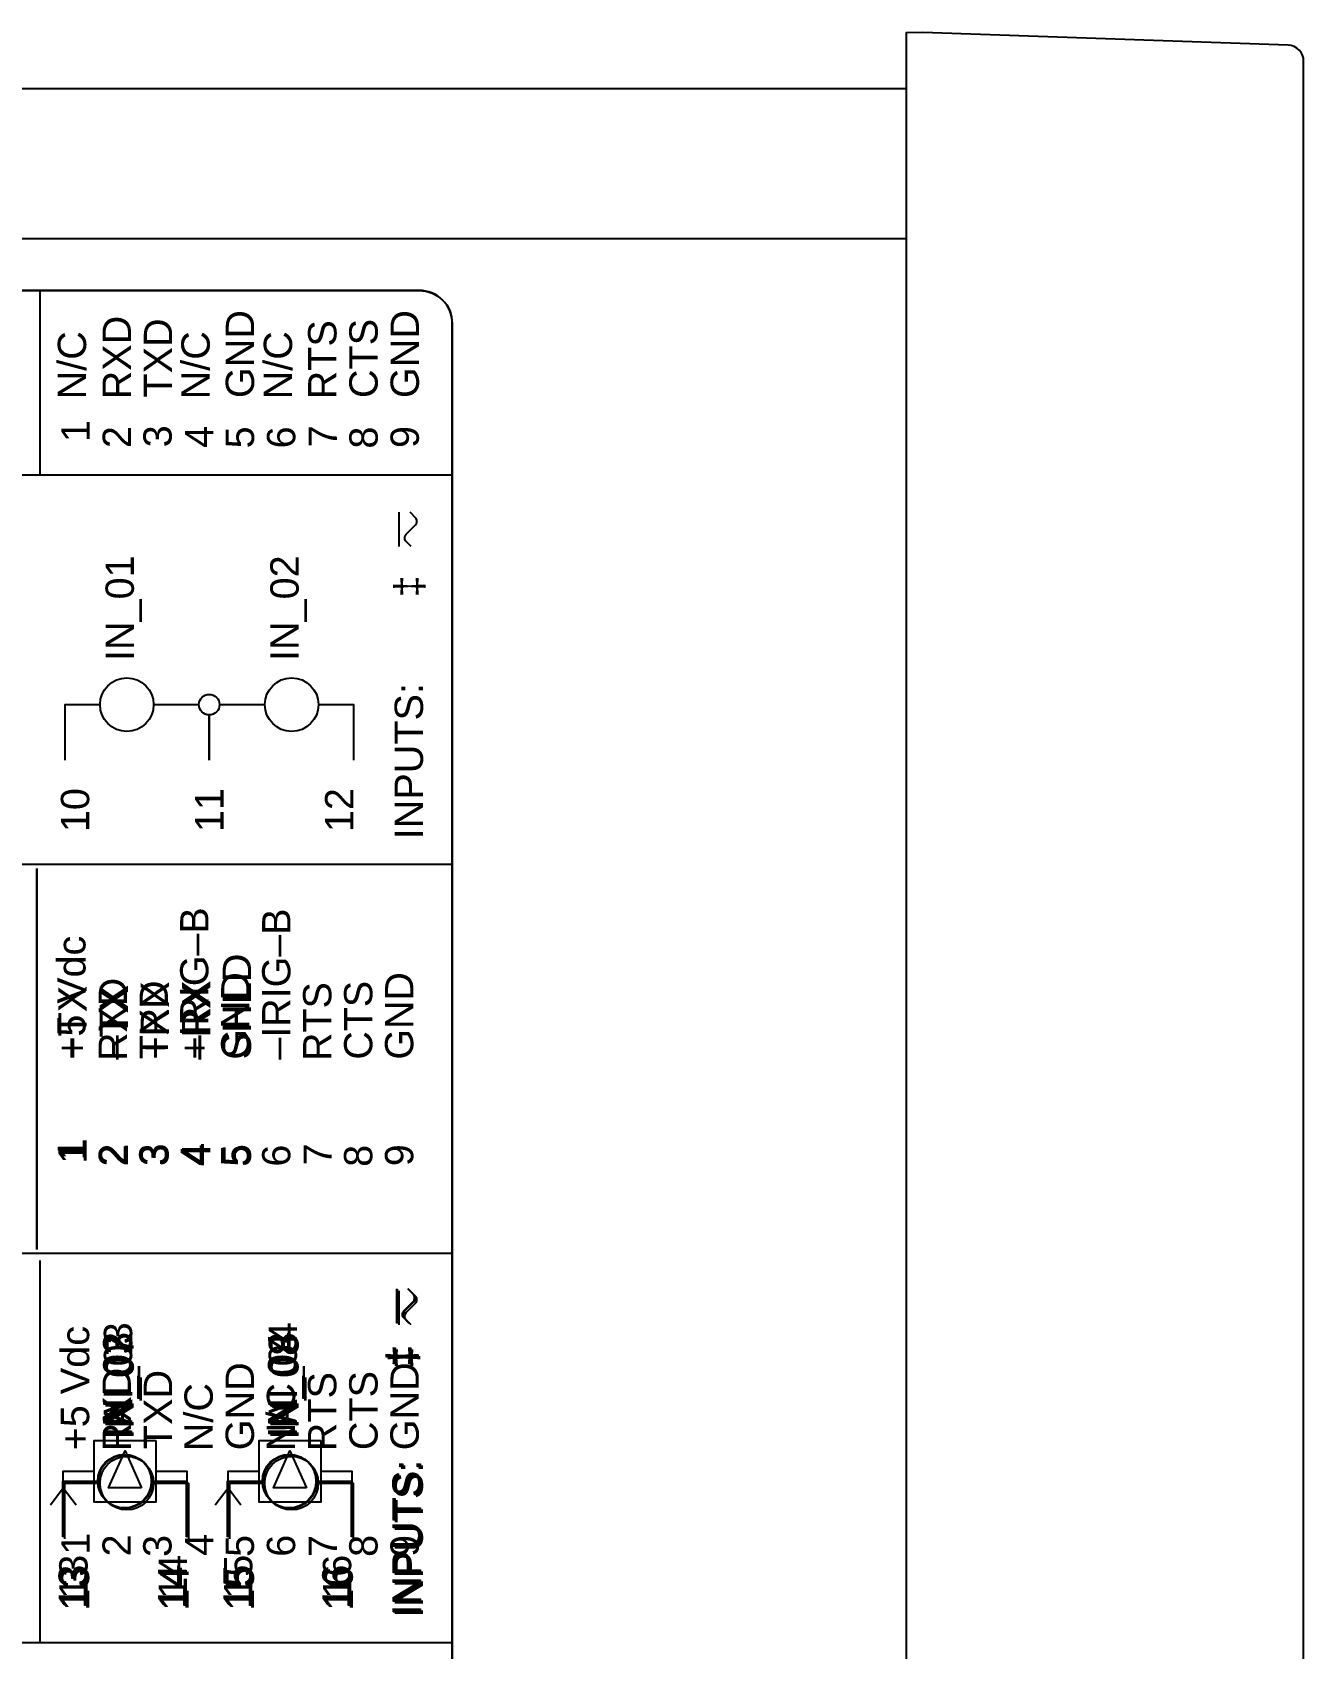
# Model space of a CAD drawing. Extents: x 0.5 to 23.7, y 0.2 to 17.2.
# Drawn here: x 12.247 to 15.333, y 5.363 to 9.287 of the extents above; entities that cross this region are included whole.
import ezdxf

# ---------------------------------------------------------------- set-up
doc = ezdxf.new("R2010")
doc.units = 0
doc.header["$MEASUREMENT"] = 0
for name, color, linetype in [('1_02__B-___3__DI___4__DO__', 7, 'CONTINUOUS'), ('1_03__1-___4__DI___4__DO__', 7, 'CONTINUOUS'), ('1_04__C-___4__DI___4__DO__', 7, 'CONTINUOUS'), ('1_05__6-___4__AI___4__AO', 7, 'CONTINUOUS'), ('1_06__A0__SERIAL_COMMUNICA', 7, 'CONTINUOUS'), ('1_07__3-___8__DI', 7, 'CONTINUOUS'), ('1_08__D-___4__DI___3__DO__', 7, 'CONTINUOUS'), ('5_01__0-__NO_ETH__EIA-232', 7, 'CONTINUOUS'), ('5_02__1-__NO_ETH__EIA-485', 7, 'CONTINUOUS'), ('5_03__2-___1__10-100BASE-T', 7, 'CONTINUOUS'), ('5_04__3-___1__10-100BASE-T', 7, 'CONTINUOUS'), ('5_05__4-___1__100BASE-FX_M', 7, 'CONTINUOUS'), ('5_06__6-___2__10-100BASE-T', 7, 'CONTINUOUS'), ('5_07__8-___2__100BASE-FX_M', 7, 'CONTINUOUS'), ('6_00____DWG', 7, 'CONTINUOUS')]:
    doc.layers.add(name, color=color, linetype=linetype)
doc.styles.add('ARIAL', font='arial.ttf')

msp = doc.modelspace()

# ---------------------------------------------------------------- linework, layer by layer
at = {"layer": '1_02__B-___3__DI___4__DO__'}
for points in [[(13.1329, 6.1525), (13.1329, 6.2354)], [(12.3219, 5.6334), (12.3219, 5.7684), (12.4069, 5.7684)], [(12.5369, 5.7684), (12.6219, 5.7684), (12.6219, 5.6334)], [(12.7218, 5.6334), (12.7217, 5.7684), (12.8069, 5.7684)], [(12.937, 5.7684), (13.0219, 5.7684), (13.0219, 5.6334)]]:
    msp.add_lwpolyline(points, dxfattribs=at)
msp.add_lwpolyline([(13.1619, 6.1525), (13.1481, 6.1665, -0.328455), (13.1502, 6.1824), (13.1724, 6.2047, 0.339292), (13.1744, 6.2207), (13.1599, 6.2354)], format="xyb", dxfattribs=at)
for centre in [(12.4719, 5.7684), (12.8718, 5.7684)]:
    msp.add_circle(centre, 0.065, dxfattribs=at)
at = {"layer": '1_03__1-___4__DI___4__DO__'}
for points in [[(13.1329, 6.1525), (13.1329, 6.2354)], [(12.3219, 5.6334), (12.3219, 5.7684), (12.4069, 5.7684)], [(12.5369, 5.7684), (12.6219, 5.7684), (12.6219, 5.6334)], [(12.7218, 5.6334), (12.7217, 5.7684), (12.8069, 5.7684)], [(12.937, 5.7684), (13.0219, 5.7684), (13.0219, 5.6334)]]:
    msp.add_lwpolyline(points, dxfattribs=at)
msp.add_lwpolyline([(13.1619, 6.1525), (13.1481, 6.1665, -0.328455), (13.1502, 6.1824), (13.1724, 6.2047, 0.339292), (13.1744, 6.2207), (13.1599, 6.2354)], format="xyb", dxfattribs=at)
for centre in [(12.4719, 5.7684), (12.8719, 5.7684)]:
    msp.add_circle(centre, 0.065, dxfattribs=at)
at = {"layer": '1_04__C-___4__DI___4__DO__'}
for points in [[(13.1329, 6.1525), (13.1329, 6.2355)], [(12.3219, 5.6335), (12.3219, 5.7685), (12.4069, 5.7685)], [(12.5369, 5.7685), (12.6219, 5.7685), (12.6219, 5.6335)], [(12.7218, 5.6335), (12.7217, 5.7685), (12.8069, 5.7685)], [(12.937, 5.7685), (13.0219, 5.7685), (13.0219, 5.6335)]]:
    msp.add_lwpolyline(points, dxfattribs=at)
msp.add_lwpolyline([(13.1619, 6.1525), (13.1481, 6.1666, -0.328455), (13.1502, 6.1825), (13.1724, 6.2048, 0.339292), (13.1744, 6.2207), (13.1599, 6.2355)], format="xyb", dxfattribs=at)
for centre in [(12.4719, 5.7685), (12.8718, 5.7685)]:
    msp.add_circle(centre, 0.065, dxfattribs=at)
at = {"layer": '1_05__6-___4__AI___4__AO'}
for points in [[(12.5467, 5.8684), (12.5467, 5.7184), (12.3967, 5.7184), (12.3967, 5.8684), (12.5467, 5.8684)], [(12.9468, 5.8684), (12.9468, 5.7184), (12.7968, 5.7184), (12.7968, 5.8684), (12.9468, 5.8684)], [(12.5117, 5.7534), (12.4317, 5.7534), (12.4717, 5.8434), (12.5117, 5.7534)], [(12.9118, 5.7534), (12.8318, 5.7534), (12.8718, 5.8434), (12.9118, 5.7534)], [(12.3217, 5.6584), (12.3216, 5.7934), (12.3967, 5.7934)], [(12.5467, 5.7934), (12.6218, 5.7934), (12.6218, 5.6584)], [(12.7217, 5.6584), (12.7217, 5.7934), (12.7968, 5.7934)], [(12.9468, 5.7934), (13.0219, 5.7934), (13.0219, 5.6584)], [(12.2904, 5.7122), (12.3217, 5.7534), (12.3529, 5.7122)], [(12.6905, 5.7122), (12.7217, 5.7534), (12.7529, 5.7122)]]:
    msp.add_lwpolyline(points, dxfattribs=at)
at = {"layer": '1_06__A0__SERIAL_COMMUNICA'}
msp.add_lwpolyline([(12.2657, 5.3768), (12.2657, 6.3051)], dxfattribs=at)
at = {"layer": '1_07__3-___8__DI'}
for points in [[(13.1368, 6.1486), (13.1368, 6.2315)], [(12.3258, 5.6295), (12.3257, 5.7645), (12.4107, 5.7645)], [(12.5407, 5.7645), (12.6257, 5.7645), (12.6257, 5.6295)], [(12.7256, 5.6295), (12.7256, 5.7645), (12.8106, 5.7645)], [(12.9406, 5.7645), (13.0256, 5.7645), (13.0256, 5.6295)]]:
    msp.add_lwpolyline(points, dxfattribs=at)
msp.add_lwpolyline([(13.1658, 6.1486), (13.152, 6.1626, -0.328455), (13.1541, 6.1785), (13.1762, 6.2008, 0.339292), (13.1783, 6.2167), (13.1638, 6.2315)], format="xyb", dxfattribs=at)
for centre in [(12.4758, 5.7645), (12.8756, 5.7645)]:
    msp.add_circle(centre, 0.065, dxfattribs=at)
at = {"layer": '1_08__D-___4__DI___3__DO__'}
for points in [[(13.1312, 6.1533), (13.1312, 6.2363)], [(12.3202, 5.6343), (12.3202, 5.7693), (12.4051, 5.7693)], [(12.5352, 5.7693), (12.6202, 5.7693), (12.6202, 5.6343)], [(12.72, 5.6343), (12.72, 5.7693), (12.8052, 5.7693)], [(12.9352, 5.7693), (13.0202, 5.7693), (13.0202, 5.6343)]]:
    msp.add_lwpolyline(points, dxfattribs=at)
msp.add_lwpolyline([(13.1602, 6.1533), (13.1464, 6.1674, -0.328455), (13.1485, 6.1833), (13.1707, 6.2056, 0.339292), (13.1727, 6.2215), (13.1582, 6.2363)], format="xyb", dxfattribs=at)
for centre in [(12.4702, 5.7693), (12.87, 5.7693)]:
    msp.add_circle(centre, 0.065, dxfattribs=at)
at = {"layer": '5_01__0-__NO_ETH__EIA-232'}
msp.add_lwpolyline([(12.2572, 6.3319), (12.2572, 7.2568)], dxfattribs=at)
at = {"layer": '5_02__1-__NO_ETH__EIA-485'}
msp.add_lwpolyline([(12.2585, 6.3319), (12.2585, 7.2568)], dxfattribs=at)
at = {"layer": '5_03__2-___1__10-100BASE-T'}
msp.add_lwpolyline([(12.2573, 6.3318), (12.2573, 7.2568)], dxfattribs=at)
at = {"layer": '5_04__3-___1__10-100BASE-T'}
msp.add_lwpolyline([(12.2585, 6.3318), (12.2585, 7.2568)], dxfattribs=at)
at = {"layer": '5_05__4-___1__100BASE-FX_M'}
msp.add_lwpolyline([(12.2573, 6.3319), (12.2573, 7.2568)], dxfattribs=at)
at = {"layer": '5_06__6-___2__10-100BASE-T'}
msp.add_lwpolyline([(12.2572, 6.3319), (12.2572, 7.2568)], dxfattribs=at)
at = {"layer": '5_07__8-___2__100BASE-FX_M'}
msp.add_lwpolyline([(12.2573, 6.3319), (12.2573, 7.2568)], dxfattribs=at)
at = {"layer": '6_00____DWG'}
for points in [[(15.2945, 9.2558), (14.408, 9.2867), (14.368, 9.2853), (14.368, 1.7319), (14.408, 1.7305), (15.2945, 1.7614, 0.404026), (15.3325, 1.8008), (15.3325, 9.2164, 0.404026)], [(13.1859, 8.6601), (9.476, 8.6601, 0.414213), (9.396, 8.5801), (9.396, 2.4152, 0.414212), (9.476, 2.3352), (13.1859, 2.3352, 0.414211), (13.2659, 2.4152), (13.2659, 8.5801, 0.414219)]]:
    msp.add_lwpolyline(points, format="xyb", close=True, dxfattribs=at)
for points in [[(14.368, 1.8669), (9.2287, 1.8669), (9.2287, 9.1503), (14.368, 9.1503)], [(9.2287, 8.7862), (14.368, 8.7862)], [(9.396, 2.4152), (9.396, 8.5801), (9.3976, 8.5963), (9.4023, 8.6113), (9.4096, 8.6249), (9.4194, 8.6367), (9.4312, 8.6465), (9.4448, 8.6538), (9.4598, 8.6585), (9.476, 8.6601), (13.1859, 8.6601), (13.202, 8.6585), (13.2171, 8.6538), (13.2307, 8.6465), (13.2425, 8.6367), (13.2523, 8.6249), (13.2596, 8.6113), (13.2643, 8.5963), (13.2659, 8.5801), (13.2659, 2.4152)], [(12.2659, 8.2118), (12.2659, 8.6601)], [(13.2659, 8.2118), (9.396, 8.2118)], [(13.137, 8.0386), (13.137, 8.1215)], [(12.3259, 7.5195), (12.3259, 7.6545), (12.4109, 7.6545)], [(12.5409, 7.6545), (12.6509, 7.6545)], [(12.7009, 7.6545), (12.811, 7.6545)], [(12.941, 7.6545), (13.026, 7.6545), (13.026, 7.5195)], [(12.6759, 7.6295), (12.6759, 7.5195)], [(12.6759, 7.5195), (12.6759, 7.6295)], [(13.2659, 7.2668), (9.396, 7.2668)], [(13.2659, 6.3218), (9.396, 6.3218)], [(13.2659, 5.3768), (9.396, 5.3768)]]:
    msp.add_lwpolyline(points, dxfattribs=at)
msp.add_lwpolyline([(13.1659, 8.0386), (13.1522, 8.0526, -0.328455), (13.1542, 8.0685), (13.1764, 8.0908, 0.339292), (13.1785, 8.1067), (13.164, 8.1215)], format="xyb", dxfattribs=at)
for centre, radius in [((12.4759, 7.6545), 0.065), ((12.876, 7.6545), 0.065), ((12.6759, 7.6545), 0.025)]:
    msp.add_circle(centre, radius, dxfattribs=at)

# ---------------------------------------------------------------- texts
at = {"layer": '1_02__B-___3__DI___4__DO__', "style": 'ARIAL'}
for s, height, p in [('IN_02', 0.06883, (12.4889, 5.8743)), ('IN_03', 0.06883, (12.8889, 5.8743)), ('‡', 0.0688, (13.1779, 6.0466)), ('INPUTS:', 0.06883, (13.1908, 5.4416)), ('13', 0.06883, (12.3806, 5.4589)), ('14', 0.06883, (12.6217, 5.4589)), ('15', 0.06883, (12.7806, 5.4589)), ('16', 0.06883, (13.0206, 5.4589))]:
    msp.add_text(s, height=height, rotation=90, dxfattribs=at).set_placement(p)
at = {"layer": '1_03__1-___4__DI___4__DO__', "style": 'ARIAL'}
for s, height, p in [('IN_03', 0.06883, (12.4889, 5.8743)), ('IN_04', 0.06883, (12.8889, 5.8743)), ('‡', 0.0688, (13.1779, 6.0466)), ('INPUTS:', 0.06883, (13.1908, 5.4416)), ('13', 0.06883, (12.3806, 5.4589)), ('14', 0.06883, (12.6217, 5.4589)), ('15', 0.06883, (12.7806, 5.4589)), ('16', 0.06883, (13.0206, 5.4589))]:
    msp.add_text(s, height=height, rotation=90, dxfattribs=at).set_placement(p)
at = {"layer": '1_04__C-___4__DI___4__DO__', "style": 'ARIAL'}
for s, height, p in [('IN_03', 0.06883, (12.4889, 5.8744)), ('IN_04', 0.06883, (12.8889, 5.8744)), ('‡', 0.0688, (13.1779, 6.0466)), ('INPUTS:', 0.06883, (13.1908, 5.4417)), ('13', 0.06883, (12.3806, 5.459)), ('14', 0.06883, (12.6217, 5.459)), ('15', 0.06883, (12.7806, 5.459)), ('16', 0.06883, (13.0206, 5.459))]:
    msp.add_text(s, height=height, rotation=90, dxfattribs=at).set_placement(p)
at = {"layer": '1_05__6-___4__AI___4__AO', "style": 'ARIAL'}
for s, p in [('AI_03', (12.4889, 5.9038)), ('AI_04', (12.8889, 5.9038)), ('13', (12.3806, 5.4839)), ('14', (12.6217, 5.4839)), ('15', (12.7806, 5.4839)), ('16', (13.0206, 5.4839))]:
    msp.add_text(s, height=0.06883, rotation=90, dxfattribs=at).set_placement(p)
at = {"layer": '1_06__A0__SERIAL_COMMUNICA', "style": 'ARIAL'}
for s, height, p in [('+5 Vdc', 0.06883, (12.3845, 5.8441)), ('GND', 0.06883, (12.7845, 5.8443)), ('GND', 0.06883, (13.1845, 5.8443)), ('RXD', 0.06883, (12.4857, 5.8419)), ('TXD', 0.06883, (12.5857, 5.8472)), ('N/C', 0.06883, (12.6845, 5.8421)), ('N/C', 0.06883, (12.8845, 5.8421)), ('RTS', 0.06883, (12.9845, 5.8419)), ('CTS', 0.06883, (13.0846, 5.8446)), ('1', 0.0688, (12.3856, 5.591)), ('2', 0.0688, (12.4856, 5.5866)), ('3', 0.0688, (12.5844, 5.5854)), ('4', 0.0688, (12.6856, 5.5882)), ('5', 0.0688, (12.7844, 5.5854)), ('6', 0.0688, (12.8845, 5.5858)), ('7', 0.0688, (12.9857, 5.5849)), ('8', 0.0688, (13.0845, 5.5855)), ('9', 0.0688, (13.1845, 5.5854))]:
    msp.add_text(s, height=height, rotation=90, dxfattribs=at).set_placement(p)
at = {"layer": '1_07__3-___8__DI', "style": 'ARIAL'}
for s, height, p in [('IN_07', 0.06883, (12.4928, 5.8704)), ('IN_08', 0.06883, (12.8928, 5.8704)), ('‡', 0.0688, (13.1817, 6.0427)), ('INPUTS:', 0.06883, (13.1946, 5.4377)), ('13', 0.06883, (12.3845, 5.455)), ('14', 0.06883, (12.6256, 5.455)), ('15', 0.06883, (12.7845, 5.455)), ('16', 0.06883, (13.0245, 5.455))]:
    msp.add_text(s, height=height, rotation=90, dxfattribs=at).set_placement(p)
at = {"layer": '1_08__D-___4__DI___3__DO__', "style": 'ARIAL'}
for s, height, p in [('IN_03', 0.06883, (12.4872, 5.8752)), ('IN_04', 0.06883, (12.8872, 5.8752)), ('‡', 0.0688, (13.1761, 6.0474)), ('INPUTS:', 0.06883, (13.1891, 5.4425)), ('13', 0.06883, (12.3789, 5.4598)), ('14', 0.06883, (12.62, 5.4598)), ('15', 0.06883, (12.7789, 5.4598)), ('16', 0.06883, (13.0189, 5.4598))]:
    msp.add_text(s, height=height, rotation=90, dxfattribs=at).set_placement(p)
at = {"layer": '5_01__0-__NO_ETH__EIA-232', "style": 'ARIAL'}
for s, height, p in [('+IRIG–B', 0.06846, (12.6738, 6.793)), ('–IRIG–B', 0.06846, (12.8728, 6.7928)), ('+5 Vdc', 0.06846, (12.3755, 6.793)), ('RXD', 0.06846, (12.476, 6.7895)), ('GND', 0.06846, (12.7733, 6.7927)), ('GND', 0.06846, (13.1711, 6.7927)), ('TXD', 0.06846, (12.5755, 6.7938)), ('RTS', 0.06846, (12.9722, 6.7895)), ('CTS', 0.06846, (13.0717, 6.7927)), ('1', 0.0685, (12.3765, 6.5485)), ('2', 0.0685, (12.476, 6.5337)), ('3', 0.0685, (12.5744, 6.5357)), ('4', 0.0685, (12.6749, 6.5344)), ('5', 0.0685, (12.7732, 6.5331)), ('6', 0.0685, (12.8727, 6.5331)), ('7', 0.0685, (12.9733, 6.536)), ('8', 0.0685, (13.0716, 6.5326)), ('9', 0.0685, (13.1711, 6.5341))]:
    msp.add_text(s, height=height, rotation=90, dxfattribs=at).set_placement(p)
at = {"layer": '5_02__1-__NO_ETH__EIA-485', "style": 'ARIAL'}
for s, height, p in [('SHLD', 0.06883, (12.7774, 6.7939)), ('+TX', 0.06883, (12.3785, 6.7929)), ('–TX', 0.06883, (12.4785, 6.7982)), ('+RX', 0.06883, (12.5785, 6.7929)), ('–RX', 0.06883, (12.6785, 6.7982)), ('1', 0.0688, (12.3785, 6.5398)), ('2', 0.0688, (12.4785, 6.5354)), ('3', 0.0688, (12.5773, 6.5342)), ('4', 0.0688, (12.6785, 6.537)), ('5', 0.0688, (12.7773, 6.5343))]:
    msp.add_text(s, height=height, rotation=90, dxfattribs=at).set_placement(p)
at = {"layer": '5_03__2-___1__10-100BASE-T', "style": 'ARIAL'}
for s, height, p in [('+IRIG–B', 0.06846, (12.6739, 6.7929)), ('–IRIG–B', 0.06846, (12.8729, 6.7928)), ('+5 Vdc', 0.06846, (12.3756, 6.7929)), ('RXD', 0.06846, (12.4761, 6.7895)), ('GND', 0.06846, (12.7734, 6.7927)), ('GND', 0.06846, (13.1712, 6.7927)), ('TXD', 0.06846, (12.5756, 6.7938)), ('RTS', 0.06846, (12.9723, 6.7895)), ('CTS', 0.06846, (13.0718, 6.7927)), ('1', 0.0685, (12.3766, 6.5485)), ('2', 0.0685, (12.4761, 6.5337)), ('3', 0.0685, (12.5745, 6.5357)), ('4', 0.0685, (12.675, 6.5344)), ('5', 0.0685, (12.7733, 6.5331)), ('6', 0.0685, (12.8728, 6.533)), ('7', 0.0685, (12.9734, 6.536)), ('8', 0.0685, (13.0717, 6.5325)), ('9', 0.0685, (13.1712, 6.5341))]:
    msp.add_text(s, height=height, rotation=90, dxfattribs=at).set_placement(p)
at = {"layer": '5_04__3-___1__10-100BASE-T', "style": 'ARIAL'}
for s, height, p in [('SHLD', 0.06883, (12.7774, 6.7933)), ('+TX', 0.06883, (12.3785, 6.7929)), ('–TX', 0.06883, (12.4785, 6.7928)), ('+RX', 0.06883, (12.5785, 6.7929)), ('–RX', 0.06883, (12.6785, 6.7928)), ('1', 0.0688, (12.3785, 6.5484)), ('2', 0.0688, (12.4785, 6.5337)), ('3', 0.0688, (12.5774, 6.5357)), ('4', 0.0688, (12.6785, 6.5343)), ('5', 0.0688, (12.7773, 6.533))]:
    msp.add_text(s, height=height, rotation=90, dxfattribs=at).set_placement(p)
at = {"layer": '5_05__4-___1__100BASE-FX_M', "style": 'ARIAL'}
for s, height, p in [('+IRIG–B', 0.06846, (12.6739, 6.793)), ('–IRIG–B', 0.06846, (12.8728, 6.7928)), ('+5 Vdc', 0.06846, (12.3755, 6.793)), ('RXD', 0.06846, (12.4761, 6.7895)), ('GND', 0.06846, (12.7733, 6.7927)), ('GND', 0.06846, (13.1712, 6.7927)), ('TXD', 0.06846, (12.5755, 6.7938)), ('RTS', 0.06846, (12.9722, 6.7895)), ('CTS', 0.06846, (13.0717, 6.7927)), ('1', 0.0685, (12.3766, 6.5485)), ('2', 0.0685, (12.476, 6.5337)), ('3', 0.0685, (12.5744, 6.5357)), ('4', 0.0685, (12.6749, 6.5344)), ('5', 0.0685, (12.7733, 6.5331)), ('6', 0.0685, (12.8727, 6.5331)), ('7', 0.0685, (12.9733, 6.536)), ('8', 0.0685, (13.0716, 6.5326)), ('9', 0.0685, (13.1711, 6.5341))]:
    msp.add_text(s, height=height, rotation=90, dxfattribs=at).set_placement(p)
at = {"layer": '5_06__6-___2__10-100BASE-T', "style": 'ARIAL'}
for s, height, p in [('+IRIG–B', 0.06846, (12.6738, 6.793)), ('–IRIG–B', 0.06846, (12.8728, 6.7928)), ('+5 Vdc', 0.06846, (12.3755, 6.793)), ('RXD', 0.06846, (12.476, 6.7895)), ('GND', 0.06846, (12.7733, 6.7927)), ('GND', 0.06846, (13.1711, 6.7927)), ('TXD', 0.06846, (12.5755, 6.7938)), ('RTS', 0.06846, (12.9722, 6.7895)), ('CTS', 0.06846, (13.0717, 6.7927)), ('1', 0.0685, (12.3765, 6.5485)), ('2', 0.0685, (12.476, 6.5337)), ('3', 0.0685, (12.5744, 6.5357)), ('4', 0.0685, (12.6749, 6.5344)), ('5', 0.0685, (12.7732, 6.5331)), ('6', 0.0685, (12.8727, 6.5331)), ('7', 0.0685, (12.9733, 6.536)), ('8', 0.0685, (13.0716, 6.5326)), ('9', 0.0685, (13.1711, 6.5341))]:
    msp.add_text(s, height=height, rotation=90, dxfattribs=at).set_placement(p)
at = {"layer": '5_07__8-___2__100BASE-FX_M', "style": 'ARIAL'}
for s, height, p in [('+IRIG–B', 0.06846, (12.6739, 6.793)), ('–IRIG–B', 0.06846, (12.8728, 6.7928)), ('+5 Vdc', 0.06846, (12.3755, 6.793)), ('RXD', 0.06846, (12.4761, 6.7895)), ('GND', 0.06846, (12.7733, 6.7927)), ('GND', 0.06846, (13.1712, 6.7927)), ('TXD', 0.06846, (12.5755, 6.7938)), ('RTS', 0.06846, (12.9722, 6.7895)), ('CTS', 0.06846, (13.0717, 6.7927)), ('1', 0.0685, (12.3766, 6.5485)), ('2', 0.0685, (12.476, 6.5337)), ('3', 0.0685, (12.5744, 6.5357)), ('4', 0.0685, (12.6749, 6.5344)), ('5', 0.0685, (12.7733, 6.5331)), ('6', 0.0685, (12.8727, 6.5331)), ('7', 0.0685, (12.9733, 6.536)), ('8', 0.0685, (13.0716, 6.5326)), ('9', 0.0685, (13.1711, 6.5341))]:
    msp.add_text(s, height=height, rotation=90, dxfattribs=at).set_placement(p)
at = {"layer": '6_00____DWG', "style": 'ARIAL'}
for s, height, p in [('RXD', 0.06883, (12.4859, 8.3956)), ('GND', 0.06883, (12.7848, 8.3988)), ('GND', 0.06883, (13.1849, 8.3988)), ('N/C', 0.06883, (12.3771, 8.3956)), ('TXD', 0.06883, (12.5859, 8.3999)), ('N/C', 0.06883, (12.6771, 8.3956)), ('N/C', 0.06883, (12.8771, 8.3956)), ('RTS', 0.06883, (12.9848, 8.3956)), ('CTS', 0.06883, (13.0848, 8.3988)), ('1', 0.0688, (12.3859, 8.292)), ('2', 0.0688, (12.4859, 8.2773)), ('3', 0.0688, (12.5848, 8.2793)), ('4', 0.0688, (12.6859, 8.2779)), ('5', 0.0688, (12.7848, 8.2766)), ('6', 0.0688, (12.8848, 8.2766)), ('7', 0.0688, (12.9859, 8.2795)), ('8', 0.0688, (13.0848, 8.2761)), ('9', 0.0688, (13.1848, 8.2776)), ('IN_01', 0.06883, (12.493, 7.7604)), ('IN_02', 0.06883, (12.893, 7.7604)), ('‡', 0.0688, (13.1948, 7.9154)), ('INPUTS:', 0.06883, (13.1948, 7.3277)), ('10', 0.06883, (12.3846, 7.345)), ('11', 0.06883, (12.7106, 7.345)), ('12', 0.06883, (13.0258, 7.345))]:
    msp.add_text(s, height=height, rotation=90, dxfattribs=at).set_placement(p)

doc.saveas('drawing.dxf')
